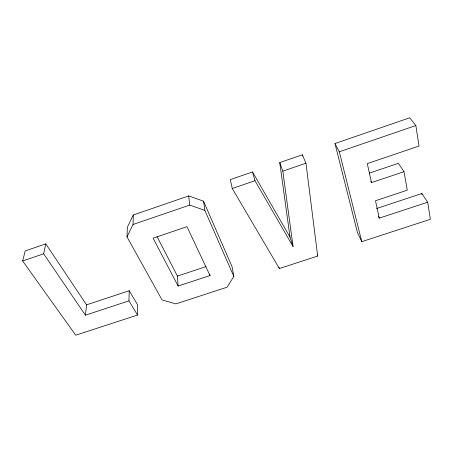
<?xml version="1.0" encoding="UTF-8"?>
<svg xmlns="http://www.w3.org/2000/svg" width="453" height="453" viewBox="0 0 453 453"><rect width="100%" height="100%" fill="white"/><g stroke="black" fill="none" stroke-linecap="round" stroke-linejoin="round"><path stroke-width="0.68" d="M86.557 304.846L45.764 243.85L25.192 250.934L22.65 260.996L75.747 335.197L137.514 315.056L137.627 304.852L129.218 290.73L86.557 304.846L85.43 315.18L128.935 300.86L129.218 290.73M126.999 236.908L133.052 224.49L133.278 214.999L188.703 195.923L203.539 201.194L232.055 266.704L233.839 276.443L227.061 287.208L175.883 303.889L162.061 299.943L126.999 236.908L127.355 227.276L133.278 214.999M85.43 315.18L43.658 253.799L45.764 243.85M252.525 171.947L230.305 179.603L232.247 188.493L279.371 268.544L317.689 256.047L305.956 163.222L302.355 154.784L279.744 162.57L290.033 237.157L293.051 246.523L254.977 180.702L252.525 171.947L290.033 237.157M334.965 143.55L409.693 117.803L415.843 125.549L419.019 146.059L367.298 163.601L371.477 182.604L404.002 171.687L407.287 190.186L375.469 200.764L379.286 218.131L427.706 202.197L430.35 219.297L361.783 241.664L357.423 232.491L334.965 143.55L339.331 151.783L361.783 241.664M232.247 188.493L254.977 180.702M293.051 246.523L282.819 171.155L305.956 163.222M339.331 151.783L415.843 125.549M22.65 260.996L43.658 253.799M133.052 224.49L189.705 205.09L204.852 210.385L233.839 276.443M369.252 173.154L398.402 163.318L404.002 171.687M376.46 208.55L421.839 193.533L427.706 202.197M209.813 274.139L209.999 275.537L178.108 286.024L177.423 276.081L206.019 266.624M128.935 300.86L137.514 315.056M370.781 181.381L371.477 182.604M378.323 216.347L379.286 218.131M178.108 286.024L153.086 238.165L186.981 226.676L209.999 275.537M157.083 236.698L177.423 276.081M317.225 254.796L317.689 256.047M279.744 162.57L282.819 171.155M279.014 267.27L279.371 268.544M421.839 193.533L422.054 194.886M203.539 201.194L204.852 210.385M302.355 154.784L302.536 156.183M188.703 195.923L189.705 205.09"/></g></svg>
